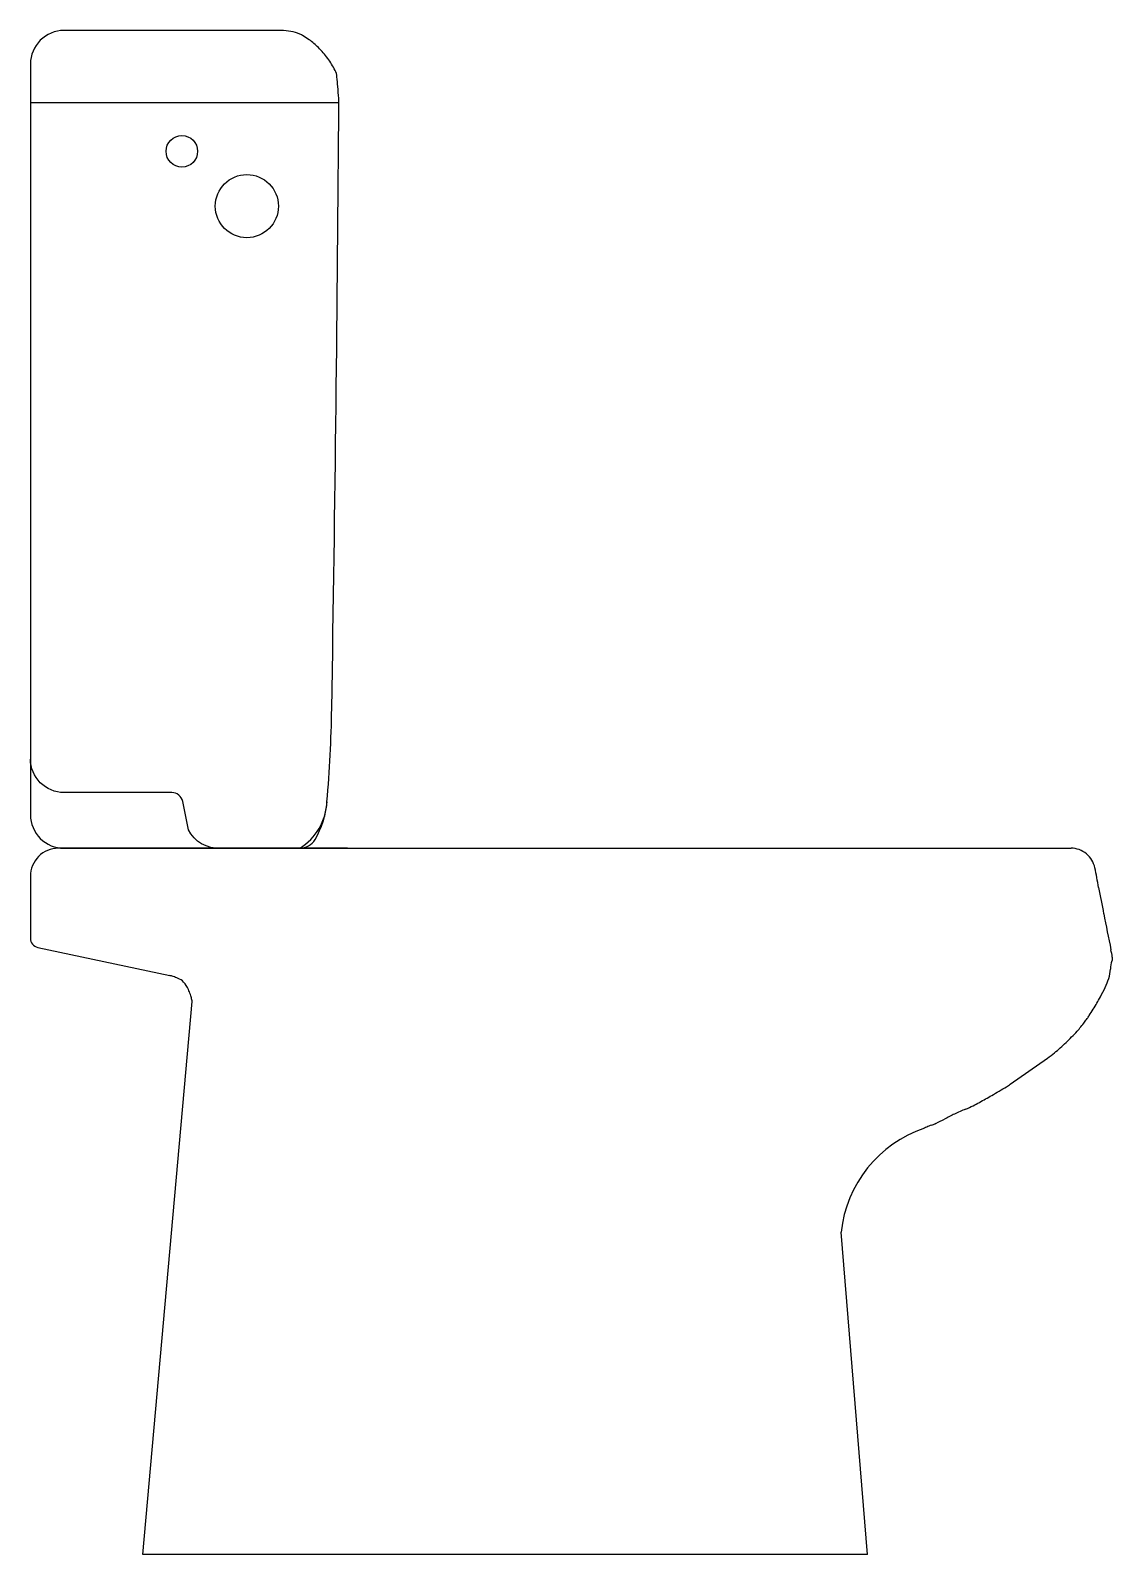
# Model space of a CAD drawing. Header units: millimetres. Extents: x -2988.407 to -2987.824, y 2979.306 to 2980.126.
import ezdxf

# ---------------------------------------------------------------- set-up
doc = ezdxf.new("R2010")
doc.units = ezdxf.units.MM
doc.header["$LTSCALE"] = 10
doc.layers.add('banheiro_louças', color=2, linetype='Continuous')

msp = doc.modelspace()

# ---------------------------------------------------------------- linework, layer by layer
at = {"layer": 'banheiro_louças'}
for p, q in [((-2988.36379, 2980.12586), (-2988.38861, 2980.12586)), ((-2988.33011, 2980.12586), (-2988.36379, 2980.12586)), ((-2988.304, 2980.12586), (-2988.33011, 2980.12586)), ((-2988.27161, 2980.12586), (-2988.304, 2980.12586)), ((-2988.40661, 2980.10786), (-2988.40661, 2980.04965)), ((-2988.40661, 2980.04965), (-2988.40661, 2979.70386)), ((-2988.23592, 2979.68586), (-2988.39161, 2979.68586)), ((-2988.38861, 2979.68586), (-2988.31943, 2979.68586)), ((-2988.33605, 2979.68586), (-2987.84638, 2979.68586)), ((-2988.31943, 2979.68586), (-2988.26161, 2979.68586)), ((-2988.40661, 2979.67086), (-2988.40661, 2979.65413)), ((-2988.40661, 2979.65413), (-2988.40661, 2979.63741)), ((-2988.40265, 2979.63252), (-2988.36713, 2979.62494)), ((-2988.36713, 2979.62494), (-2988.33161, 2979.61736)), ((-2988.34605, 2979.30586), (-2988.31961, 2979.60336)), ((-2987.86914, 2979.56586), (-2987.85914, 2979.57286)), ((-2987.87914, 2979.55886), (-2987.86914, 2979.56586)), ((-2987.95605, 2979.30586), (-2987.9702, 2979.47936)), ((-2987.95605, 2979.30586), (-2988.34605, 2979.30586))]:
    msp.add_line(p, q, dxfattribs=at)
msp.add_lwpolyline([(-2988.2406, 2980.08686), (-2988.40661, 2980.08686)], dxfattribs=at)
msp.add_lwpolyline([(-2988.30427, 2979.68586, -0.302776), (-2988.32161, 2979.69586), (-2988.32464, 2979.71104, 0.357511), (-2988.33052, 2979.71586), (-2988.38861, 2979.71586, -0.414214), (-2988.40661, 2979.73386)], format="xyb", dxfattribs=at)
for centre, radius in [((-2988.32511, 2980.06086), 0.0085), ((-2988.29011, 2980.03136), 0.017)]:
    msp.add_circle(centre, radius, dxfattribs=at)
for centre, radius, start, end in [((-2988.38861, 2980.10786), 0.018, 135, 180), ((-2988.38861, 2980.10786), 0.018, 90, 135), ((-2988.27161, 2980.09961), 0.02625, 78.69007, 90), ((-2988.27141, 2980.10058), 0.02527, 67.1609, 78.69007), ((-2988.26712, 2980.11078), 0.0142, 59.03624, 67.1609), ((-2988.28626, 2980.07887), 0.0514, 54.76903, 59.03624), ((-2988.27869, 2980.0896), 0.03828, 45, 54.76903), ((-2988.28908, 2980.07921), 0.05297, 36.69848, 45), ((-2988.28128, 2980.08502), 0.04324, 26.56505, 36.69848), ((-2988.25136, 2980.09998), 0.00979, 5.1752, 26.56505), ((-2988.76862, 2980.05313), 0.52917, 4.61227, 5.1752), ((-2989.01878, 2980.03295), 0.78014, 4.14864, 4.61227), ((-3019.34662, 2980.28893), 31.10668, 359.027738, 359.627798), ((-2994.95029, 2979.60271), 6.72724, 4.138223, 4.148644), ((-3212.06252, 2981.54086), 223.82664, 359.6277975, 359.6281299), ((-2988.24079, 2980.08815), 0.000196, 2.20863, 4.13822), ((-2988.2406, 2980.08816), 0.00000371, 359.62813, 2.20863), ((-2988.98611, 2979.77369), 0.7418, 355.14123, 359.02774), ((-2988.27794, 2979.71219), 0.03099, 301.80864, 357.53609), ((-2988.29512, 2979.71495), 0.04832, 329.67237, 355.14123), ((-2988.38861, 2979.70386), 0.018, 180, 225), ((-2988.39161, 2979.67086), 0.015, 90, 135), ((-2988.38861, 2979.70386), 0.018, 225, 270), ((-2988.26161, 2979.69535), 0.00948, 270, 329.67237), ((-2987.84638, 2979.67299), 0.01288, 50.42505, 90), ((-2988.39161, 2979.67086), 0.015, 135, 180), ((-2987.84667, 2979.67264), 0.01332, 11.54644, 50.42505), ((-2988.32993, 2979.57391), 0.50657, 10.33285, 11.54644), ((-2986.92843, 2979.82944), 0.91804, 190.33285, 191.23433), ((-2985.4962, 2980.11392), 2.37824, 191.23433, 191.70907), ((-2988.40161, 2979.63741), 0.005, 180, 218.97871), ((-2988.40161, 2979.63741), 0.005, 218.97871, 257.95742), ((-2987.92303, 2979.61095), 0.10016, 9.39556, 11.70907), ((-2987.83351, 2979.62576), 0.00943, 3.14821, 9.39556), ((-2987.82483, 2979.62601), 0.000712, 333.59015, 347.69789), ((-2987.82565, 2979.62619), 0.00155, 347.69789, 3.14821), ((-2987.84163, 2979.62116), 0.01638, 341.11298, 358.95115), ((-2987.81253, 2979.62063), 0.01273, 158.69214, 178.95115), ((-2987.81934, 2979.62329), 0.00542, 153.59015, 158.69214), ((-2988.33512, 2979.60088), 0.01685, 71.56505, 77.95742), ((-2988.34222, 2979.5796), 0.03928, 67.37961, 71.56505), ((-2988.33029, 2979.60821), 0.00829, 42.51045, 67.37961), ((-2988.33485, 2979.60403), 0.01448, 23.75647, 42.51045), ((-2988.36884, 2979.58907), 0.05161, 20.55605, 23.75647), ((-2987.88804, 2979.63793), 0.06575, 330.81156, 335.77225), ((-2987.87981, 2979.63422), 0.05673, 335.77225, 341.11298), ((-2988.33181, 2979.60296), 0.01206, 13.93237, 20.55605), ((-2988.36589, 2979.5945), 0.04717, 11.30993, 13.93237), ((-2988.32118, 2979.60345), 0.00157, 356.92151, 11.30993), ((-2988.04527, 2979.72576), 0.24585, 329.03624, 330.81156), ((-2987.94434, 2979.67039), 0.13098, 323.43587, 324.46232), ((-2987.91174, 2979.6471), 0.09092, 324.46232, 325.6943), ((-2987.89396, 2979.63497), 0.06939, 325.6943, 329.03624), ((-2987.92637, 2979.66301), 0.11239, 313.40702, 317.72631), ((-2987.89082, 2979.63069), 0.06434, 317.72631, 323.43587), ((-2987.95764, 2979.69607), 0.1579, 310.36454, 313.40702), ((-2987.88819, 2979.61437), 0.05066, 304.99202, 310.36454), ((-2988.08031, 2979.88472), 0.38299, 298.81079, 299.94492), ((-2988.15045, 2980.00648), 0.5235, 299.94492, 300.96376), ((-2987.89835, 2979.58631), 0.0335, 300.96376, 304.99202), ((-2987.85174, 2979.42179), 0.13399, 112.59821, 115.36255), ((-2987.92821, 2979.60549), 0.065, 292.59821, 296.56761), ((-2987.94293, 2979.63493), 0.09791, 296.56761, 298.81079), ((-2987.91794, 2979.52279), 0.01447, 115.36595, 120.96376), ((-2987.91487, 2979.51632), 0.02163, 108.4717, 115.36595), ((-2987.92958, 2979.56034), 0.02478, 288.4717, 294.91175), ((-2987.95969, 2979.62517), 0.09627, 294.91175, 297.97505), ((-2987.85245, 2979.42327), 0.13235, 115.36255, 117.97505), ((-2987.90419, 2979.47228), 0.06639, 108.61884, 173.8777)]:
    msp.add_arc(centre, radius, start, end, dxfattribs=at)

doc.saveas('drawing.dxf')
